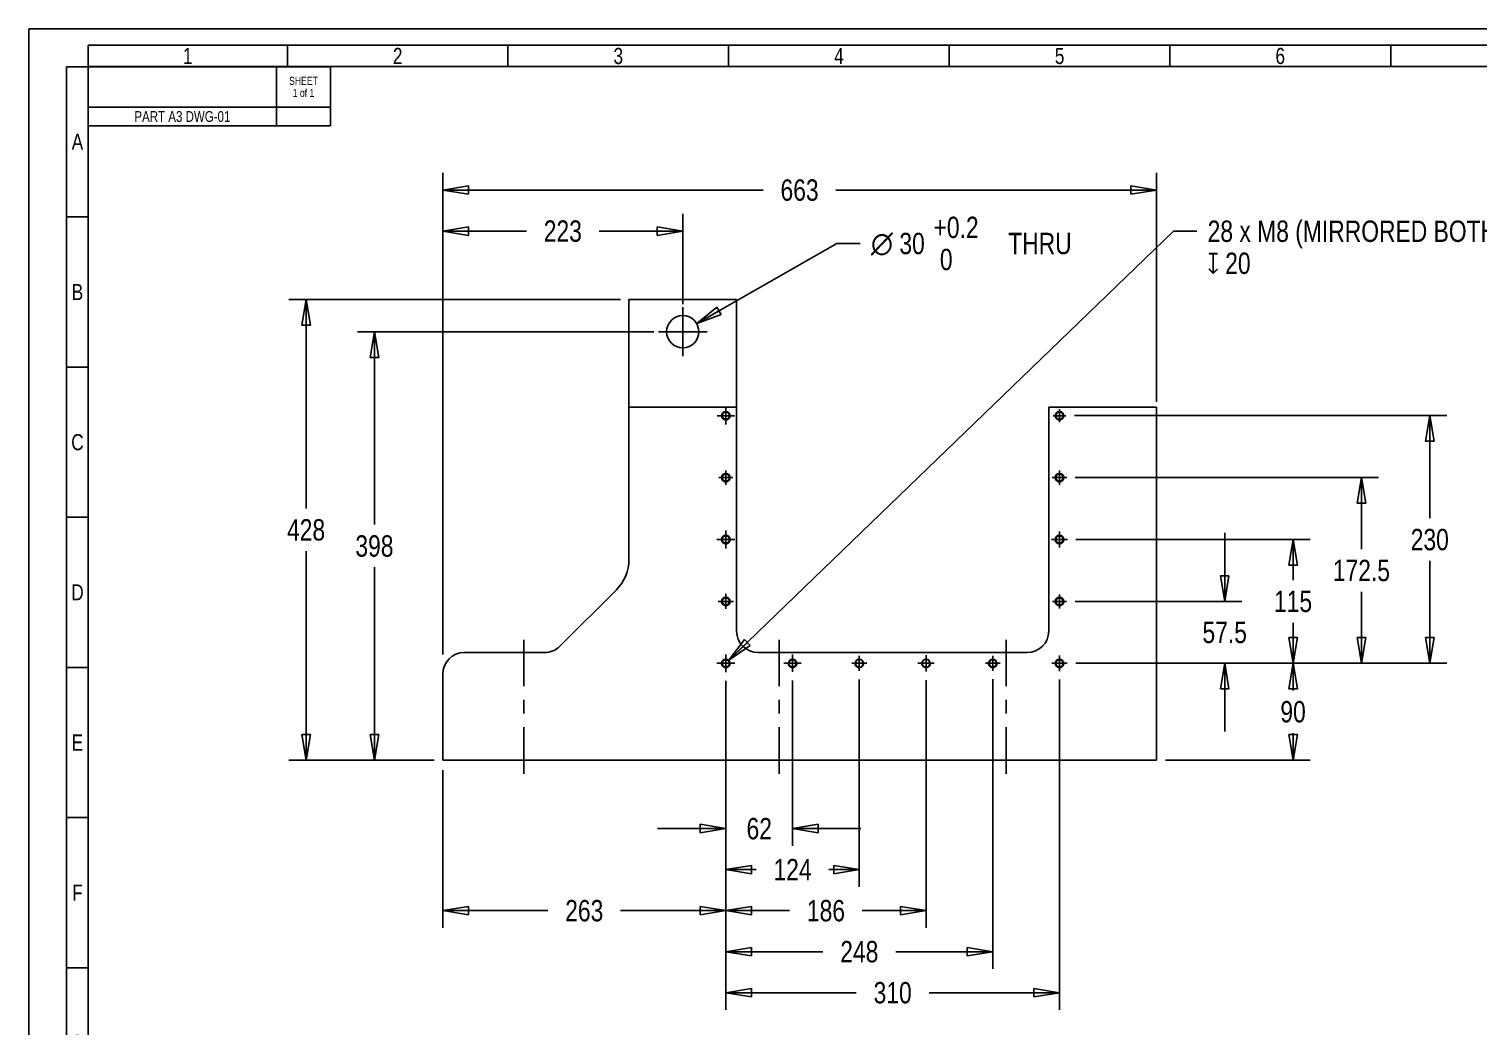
# Model space of a CAD drawing. Header units: inches. Extents: x 0 to 16.5, y 0 to 11.7.
# Drawn here: x 0 to 10.6, y 4.4 to 11.69 of the extents above; entities that cross this region are included whole.
import ezdxf

# ---------------------------------------------------------------- set-up
doc = ezdxf.new("R2010")
doc.units = ezdxf.units.IN
doc.header["$LTSCALE"] = 0.909449
doc.header["$MEASUREMENT"] = 0
doc.linetypes.add('CENTER', pattern=[0.6, 0.375, -0.075, 0.075, -0.075])
doc.linetypes.add('HIDDEN', pattern=[0.2, 0.1, -0.1])
doc.layers.get('0').update_dxf_attribs({"linetype": 'CONTINUOUS'})
for name, color, linetype in [('02___PRT_ALL_AXES', 7, 'CONTINUOUS'), ('DEFAULT_1', 7, 'CENTER'), ('DEFAULT_2', 8, 'HIDDEN')]:
    doc.layers.add(name, color=color, linetype=linetype)
doc.styles.get("Standard").update_dxf_attribs({"font": 'txt', "width": 0.8})
doc.styles.add('TEXTSTYLE_1', font='gdt', dxfattribs={"width": 0.8})
doc.dimstyles.new('DIMSTYLE_1', dxfattribs={"dimtxt": 0.15625, "dimasz": 0.1875, "dimexe": 0.125, "dimexo": 0.0625, "dimgap": 0.078125, "dimtad": 0, "dimtih": 1, "dimtoh": 1, "dimlfac": 5, "dimzin": 4, "dimdsep": 46, "dimtxsty": 'Standard', "dimblk": 'CLOSED', "dimblk1": 'CLOSED', "dimblk2": 'CLOSED', "dimcen": 0.09, "dimadec": 0, "dimazin": 0, "dimtp": 0.01, "dimtm": 0.01, "dimtfac": 1, "dimtofl": 0, "dimtmove": 0, "dimatfit": 3, "dimldrblk": 'CLOSED', "dimfxl": 1, "dimtolj": 1, "dimtzin": 4, "dimarcsym": 0})
doc.dimstyles.new('DIMSTYLE_2', dxfattribs={"dimtxt": 0.15625, "dimasz": 0.1875, "dimexe": 0.125, "dimexo": 0.0625, "dimgap": 0.09, "dimtad": 0, "dimtih": 1, "dimtoh": 1, "dimlfac": 5, "dimzin": 4, "dimdsep": 46, "dimtxsty": 'Standard', "dimblk": 'CLOSED', "dimblk1": 'CLOSED', "dimblk2": 'CLOSED', "dimcen": 0.09, "dimadec": 0, "dimazin": 0, "dimtp": 0.01, "dimtm": 0.01, "dimtfac": 1, "dimtofl": 0, "dimtmove": 0, "dimatfit": 2, "dimldrblk": 'CLOSED', "dimfxl": 1, "dimtolj": 1, "dimtzin": 4, "dimarcsym": 0})
doc.dimstyles.new('DIMSTYLE_3', dxfattribs={"dimtxt": 0.15625, "dimasz": 0.1875, "dimexe": 0.125, "dimexo": 0.0625, "dimgap": 0.09, "dimtad": 0, "dimtih": 1, "dimtoh": 1, "dimlfac": 5, "dimzin": 4, "dimdsep": 46, "dimtxsty": 'Standard', "dimblk": 'CLOSED', "dimblk1": 'CLOSED', "dimblk2": 'CLOSED', "dimcen": 0.09, "dimadec": 0, "dimazin": 0, "dimtol": 1, "dimtp": 0.2, "dimtfac": 1, "dimtofl": 0, "dimtmove": 0, "dimatfit": 2, "dimldrblk": 'CLOSED', "dimfxl": 1, "dimtolj": 1, "dimtzin": 4, "dimarcsym": 0})

# ---------------------------------------------------------------- blocks, each defined once
blk = doc.blocks.new('_CLOSED')
at = {"color": 0, "linetype": 'ByBlock'}
for p, q in [((0, 0), (-1, 0.167)), ((-1, 0.167), (-1, -0.167)), ((-1, -0.167), (0, 0)), ((-1, 0), (0, 0))]:
    blk.add_line(p, q, dxfattribs=at)
blk = doc.blocks.new('*D2')
at = {"color": 2, "linetype": 'Continuous', "transparency": 16777216}
for p, q in [((4.326, 9.715), (1.902, 9.715)), ((2.027, 9.715), (2.027, 8.186)), ((2.027, 6.345), (2.027, 7.874)), ((2.964, 6.345), (1.902, 6.345))]:
    blk.add_line(p, q, dxfattribs=at)
at = {"color": 2, "linetype": 'Continuous', "transparency": 16777216, "xscale": 0.1875, "yscale": 0.1875, "zscale": 0.1875}
for p, rotation in [((2.027, 9.715), 90), ((2.027, 6.345), 270)]:
    blk.add_blockref('_CLOSED', p, dxfattribs=dict(at, rotation=rotation))
at = {"color": 2, "linetype": 'Continuous', "transparency": 16777216, "insert": (2.027, 8.108), "char_height": 0.1562, "width": 0.375, "attachment_point": 2, "line_spacing_factor": 0.9}
blk.add_mtext('428', dxfattribs=at)
blk = doc.blocks.new('*D4')
at = {"color": 2, "linetype": 'Continuous', "transparency": 16777216}
for p, q in [((3.027, 8.038), (3.027, 10.64)), ((8.247, 8.967), (8.247, 10.64)), ((3.027, 10.515), (5.371, 10.515)), ((8.247, 10.515), (5.902, 10.515))]:
    blk.add_line(p, q, dxfattribs=at)
at = {"color": 2, "linetype": 'Continuous', "transparency": 16777216, "xscale": 0.1875, "yscale": 0.1875, "zscale": 0.1875, "rotation": 180}
blk.add_blockref('_CLOSED', (3.027, 10.515), dxfattribs=at)
at = {"color": 2, "linetype": 'Continuous', "transparency": 16777216, "xscale": 0.1875, "yscale": 0.1875, "zscale": 0.1875}
blk.add_blockref('_CLOSED', (8.247, 10.515), dxfattribs=at)
at = {"color": 2, "linetype": 'Continuous', "transparency": 16777216, "insert": (5.637, 10.593), "char_height": 0.1562, "width": 0.375, "attachment_point": 2, "line_spacing_factor": 0.9}
blk.add_mtext('663', dxfattribs=at)
blk = doc.blocks.new('*D5')
at = {"color": 2, "linetype": 'Continuous', "transparency": 16777216}
for p, q in [((5.097, 6.447), (5.097, 5.12)), ((3.027, 6.273), (3.027, 5.12)), ((3.027, 5.245), (3.796, 5.245)), ((5.097, 5.245), (4.328, 5.245))]:
    blk.add_line(p, q, dxfattribs=at)
at = {"color": 2, "linetype": 'Continuous', "transparency": 16777216, "xscale": 0.1875, "yscale": 0.1875, "zscale": 0.1875, "rotation": 180}
blk.add_blockref('_CLOSED', (3.027, 5.245), dxfattribs=at)
at = {"color": 2, "linetype": 'Continuous', "transparency": 16777216, "xscale": 0.1875, "yscale": 0.1875, "zscale": 0.1875}
blk.add_blockref('_CLOSED', (5.097, 5.245), dxfattribs=at)
at = {"color": 2, "linetype": 'Continuous', "transparency": 16777216, "insert": (4.062, 5.323), "char_height": 0.1562, "width": 0.375, "attachment_point": 2, "line_spacing_factor": 0.9}
blk.add_mtext('263', dxfattribs=at)
blk = doc.blocks.new('*D6')
at = {"color": 2, "linetype": 'Continuous', "transparency": 16777216}
for p, q in [((7.79, 7.054), (9.372, 7.054)), ((9.247, 7.054), (9.247, 6.856)), ((9.247, 6.345), (9.247, 6.543)), ((8.315, 6.345), (9.372, 6.345))]:
    blk.add_line(p, q, dxfattribs=at)
at = {"color": 2, "linetype": 'Continuous', "transparency": 16777216, "xscale": 0.1875, "yscale": 0.1875, "zscale": 0.1875}
for p, rotation in [((9.247, 7.054), 90), ((9.247, 6.345), 270)]:
    blk.add_blockref('_CLOSED', p, dxfattribs=dict(at, rotation=rotation))
at = {"color": 2, "linetype": 'Continuous', "transparency": 16777216, "insert": (9.247, 6.778), "char_height": 0.1562, "width": 0.25, "attachment_point": 2, "line_spacing_factor": 0.9}
blk.add_mtext('90', dxfattribs=at)
blk = doc.blocks.new('*D7')
at = {"color": 2, "linetype": 'Continuous', "transparency": 16777216}
for p, q in [((5.12, 7.076), (8.372, 10.214)), ((8.372, 10.214), (8.544, 10.214))]:
    blk.add_line(p, q, dxfattribs=at)
at = {"color": 2, "linetype": 'Continuous', "transparency": 16777216, "xscale": 0.1875, "yscale": 0.1875, "zscale": 0.1875, "rotation": 223.985499978}
blk.add_blockref('_CLOSED', (5.12, 7.076), dxfattribs=at)
at = {"color": 2, "linetype": 'Continuous', "transparency": 16777216, "insert": (8.622, 10.292), "char_height": 0.15625, "width": 3.625, "attachment_point": 1, "line_spacing_factor": 0.9}
blk.add_mtext('28 x M8 (MIRRORED BOTH SIDES)\\P\\Fgdt;{\\Fgdt;x}\\Ftxt; 20', dxfattribs=at)
blk = doc.blocks.new('*D13')
at = {"color": 2, "linetype": 'Continuous', "transparency": 16777216}
for p, q in [((4.885, 9.538), (5.909, 10.125)), ((5.909, 10.125), (6.081, 10.125))]:
    blk.add_line(p, q, dxfattribs=at)
at = {"color": 2, "linetype": 'Continuous', "transparency": 16777216, "xscale": 0.1875, "yscale": 0.1875, "zscale": 0.1875, "rotation": 209.8211797619}
blk.add_blockref('_CLOSED', (4.885, 9.538), dxfattribs=at)
at = {"color": 2, "linetype": 'Continuous', "transparency": 16777216, "width": 0.8}
for s, p in [('+0.2', (6.617, 10.164)), ('30', (6.367, 10.046)), (' THRU', (7.117, 10.046)), (' 0', (6.617, 9.929))]:
    blk.add_text(s, height=0.1562, dxfattribs=at).set_placement(p)
at = {"color": 2, "linetype": 'Continuous', "transparency": 16777216, "style": 'TEXTSTYLE_1'}
blk.add_text('n', height=0.156, dxfattribs=at).set_placement((6.159, 10.046))
blk = doc.blocks.new('*D14')
at = {"color": 2, "linetype": 'Continuous', "transparency": 16777216}
for p, q in [((8.747, 7.507), (8.747, 8.007)), ((7.652, 7.507), (8.872, 7.507)), ((7.657, 7.054), (8.872, 7.054)), ((8.747, 7.054), (8.747, 6.554))]:
    blk.add_line(p, q, dxfattribs=at)
at = {"color": 2, "linetype": 'Continuous', "transparency": 16777216, "xscale": 0.1875, "yscale": 0.1875, "zscale": 0.1875}
for p, rotation in [((8.747, 7.507), 270), ((8.747, 7.054), 90)]:
    blk.add_blockref('_CLOSED', p, dxfattribs=dict(at, rotation=rotation))
at = {"color": 2, "linetype": 'Continuous', "transparency": 16777216, "insert": (8.747, 7.358), "char_height": 0.1562, "width": 0.5, "attachment_point": 2, "line_spacing_factor": 0.9}
blk.add_mtext('57.5', dxfattribs=at)
blk = doc.blocks.new('*D15')
at = {"color": 2, "linetype": 'Continuous', "transparency": 16777216}
for p, q in [((7.659, 7.959), (9.372, 7.959)), ((9.247, 7.959), (9.247, 7.663)), ((9.247, 7.054), (9.247, 7.35)), ((7.657, 7.054), (9.372, 7.054))]:
    blk.add_line(p, q, dxfattribs=at)
at = {"color": 2, "linetype": 'Continuous', "transparency": 16777216, "xscale": 0.1875, "yscale": 0.1875, "zscale": 0.1875}
for p, rotation in [((9.247, 7.959), 90), ((9.247, 7.054), 270)]:
    blk.add_blockref('_CLOSED', p, dxfattribs=dict(at, rotation=rotation))
at = {"color": 2, "linetype": 'Continuous', "transparency": 16777216, "insert": (9.247, 7.585), "char_height": 0.1562, "width": 0.375, "attachment_point": 2, "line_spacing_factor": 0.9}
blk.add_mtext('115', dxfattribs=at)
blk = doc.blocks.new('*D16')
at = {"color": 2, "linetype": 'Continuous', "transparency": 16777216}
for p, q in [((7.653, 8.412), (9.872, 8.412)), ((9.747, 8.412), (9.747, 7.889)), ((9.747, 7.054), (9.747, 7.577)), ((7.657, 7.054), (9.872, 7.054))]:
    blk.add_line(p, q, dxfattribs=at)
at = {"color": 2, "linetype": 'Continuous', "transparency": 16777216, "xscale": 0.1875, "yscale": 0.1875, "zscale": 0.1875}
for p, rotation in [((9.747, 8.412), 90), ((9.747, 7.054), 270)]:
    blk.add_blockref('_CLOSED', p, dxfattribs=dict(at, rotation=rotation))
at = {"color": 2, "linetype": 'Continuous', "transparency": 16777216, "insert": (9.747, 7.811), "char_height": 0.1562, "width": 0.625, "attachment_point": 2, "line_spacing_factor": 0.9}
blk.add_mtext('172.5', dxfattribs=at)
blk = doc.blocks.new('*D17')
at = {"color": 2, "linetype": 'Continuous', "transparency": 16777216}
for p, q in [((7.647, 8.865), (10.372, 8.865)), ((10.247, 8.865), (10.247, 8.116)), ((10.247, 7.054), (10.247, 7.803)), ((7.657, 7.054), (10.372, 7.054))]:
    blk.add_line(p, q, dxfattribs=at)
at = {"color": 2, "linetype": 'Continuous', "transparency": 16777216, "xscale": 0.1875, "yscale": 0.1875, "zscale": 0.1875}
for p, rotation in [((10.247, 8.865), 90), ((10.247, 7.054), 270)]:
    blk.add_blockref('_CLOSED', p, dxfattribs=dict(at, rotation=rotation))
at = {"color": 2, "linetype": 'Continuous', "transparency": 16777216, "insert": (10.247, 8.037), "char_height": 0.1562, "width": 0.375, "attachment_point": 2, "line_spacing_factor": 0.9}
blk.add_mtext('230', dxfattribs=at)
blk = doc.blocks.new('*D18')
at = {"color": 2, "linetype": 'Continuous', "transparency": 16777216}
for p, q in [((5.097, 6.926), (5.097, 5.72)), ((5.586, 6.928), (5.586, 5.72)), ((5.097, 5.845), (4.597, 5.845)), ((5.586, 5.845), (6.086, 5.845))]:
    blk.add_line(p, q, dxfattribs=at)
at = {"color": 2, "linetype": 'Continuous', "transparency": 16777216, "xscale": 0.1875, "yscale": 0.1875, "zscale": 0.1875}
blk.add_blockref('_CLOSED', (5.097, 5.845), dxfattribs=at)
at = {"color": 2, "linetype": 'Continuous', "transparency": 16777216, "xscale": 0.1875, "yscale": 0.1875, "zscale": 0.1875, "rotation": 180}
blk.add_blockref('_CLOSED', (5.586, 5.845), dxfattribs=at)
at = {"color": 2, "linetype": 'Continuous', "transparency": 16777216, "insert": (5.342, 5.923), "char_height": 0.1562, "width": 0.25, "attachment_point": 2, "line_spacing_factor": 0.9}
blk.add_mtext('62', dxfattribs=at)
blk = doc.blocks.new('*D19')
at = {"color": 2, "linetype": 'Continuous', "transparency": 16777216}
for p, q in [((5.097, 6.926), (5.097, 5.42)), ((6.074, 6.936), (6.074, 5.42)), ((5.097, 5.545), (5.32, 5.545)), ((6.074, 5.545), (5.851, 5.545))]:
    blk.add_line(p, q, dxfattribs=at)
at = {"color": 2, "linetype": 'Continuous', "transparency": 16777216, "xscale": 0.1875, "yscale": 0.1875, "zscale": 0.1875, "rotation": 180}
blk.add_blockref('_CLOSED', (5.097, 5.545), dxfattribs=at)
at = {"color": 2, "linetype": 'Continuous', "transparency": 16777216, "xscale": 0.1875, "yscale": 0.1875, "zscale": 0.1875}
blk.add_blockref('_CLOSED', (6.074, 5.545), dxfattribs=at)
at = {"color": 2, "linetype": 'Continuous', "transparency": 16777216, "insert": (5.586, 5.623), "char_height": 0.1562, "width": 0.375, "attachment_point": 2, "line_spacing_factor": 0.9}
blk.add_mtext('124', dxfattribs=at)
blk = doc.blocks.new('*D20')
at = {"color": 2, "linetype": 'Continuous', "transparency": 16777216}
for p, q in [((5.097, 6.926), (5.097, 5.12)), ((6.562, 6.931), (6.562, 5.12)), ((5.097, 5.245), (5.564, 5.245)), ((6.562, 5.245), (6.095, 5.245))]:
    blk.add_line(p, q, dxfattribs=at)
at = {"color": 2, "linetype": 'Continuous', "transparency": 16777216, "xscale": 0.1875, "yscale": 0.1875, "zscale": 0.1875, "rotation": 180}
blk.add_blockref('_CLOSED', (5.097, 5.245), dxfattribs=at)
at = {"color": 2, "linetype": 'Continuous', "transparency": 16777216, "xscale": 0.1875, "yscale": 0.1875, "zscale": 0.1875}
blk.add_blockref('_CLOSED', (6.562, 5.245), dxfattribs=at)
at = {"color": 2, "linetype": 'Continuous', "transparency": 16777216, "insert": (5.83, 5.323), "char_height": 0.1562, "width": 0.375, "attachment_point": 2, "line_spacing_factor": 0.9}
blk.add_mtext('186', dxfattribs=at)
blk = doc.blocks.new('*D21')
at = {"color": 2, "linetype": 'Continuous', "transparency": 16777216}
for p, q in [((5.097, 6.926), (5.097, 4.82)), ((7.05, 6.938), (7.05, 4.82)), ((5.097, 4.945), (5.808, 4.945)), ((7.05, 4.945), (6.34, 4.945))]:
    blk.add_line(p, q, dxfattribs=at)
at = {"color": 2, "linetype": 'Continuous', "transparency": 16777216, "xscale": 0.1875, "yscale": 0.1875, "zscale": 0.1875, "rotation": 180}
blk.add_blockref('_CLOSED', (5.097, 4.945), dxfattribs=at)
at = {"color": 2, "linetype": 'Continuous', "transparency": 16777216, "xscale": 0.1875, "yscale": 0.1875, "zscale": 0.1875}
blk.add_blockref('_CLOSED', (7.05, 4.945), dxfattribs=at)
at = {"color": 2, "linetype": 'Continuous', "transparency": 16777216, "insert": (6.074, 5.023), "char_height": 0.1562, "width": 0.375, "attachment_point": 2, "line_spacing_factor": 0.9}
blk.add_mtext('248', dxfattribs=at)
blk = doc.blocks.new('*D22')
at = {"color": 2, "linetype": 'Continuous', "transparency": 16777216}
for p, q in [((5.097, 6.926), (5.097, 4.52)), ((7.538, 6.935), (7.538, 4.52)), ((5.097, 4.645), (6.052, 4.645)), ((7.538, 4.645), (6.584, 4.645))]:
    blk.add_line(p, q, dxfattribs=at)
at = {"color": 2, "linetype": 'Continuous', "transparency": 16777216, "xscale": 0.1875, "yscale": 0.1875, "zscale": 0.1875, "rotation": 180}
blk.add_blockref('_CLOSED', (5.097, 4.645), dxfattribs=at)
at = {"color": 2, "linetype": 'Continuous', "transparency": 16777216, "xscale": 0.1875, "yscale": 0.1875, "zscale": 0.1875}
blk.add_blockref('_CLOSED', (7.538, 4.645), dxfattribs=at)
at = {"color": 2, "linetype": 'Continuous', "transparency": 16777216, "insert": (6.318, 4.723), "char_height": 0.1562, "width": 0.375, "attachment_point": 2, "line_spacing_factor": 0.9}
blk.add_mtext('310', dxfattribs=at)
blk = doc.blocks.new('*D26')
at = {"color": 2, "linetype": 'Continuous', "transparency": 16777216}
for p, q in [((3.027, 7.118), (3.027, 10.34)), ((4.783, 9.68), (4.783, 10.34)), ((3.027, 10.215), (3.639, 10.215)), ((4.783, 10.215), (4.17, 10.215))]:
    blk.add_line(p, q, dxfattribs=at)
at = {"color": 2, "linetype": 'Continuous', "transparency": 16777216, "xscale": 0.1875, "yscale": 0.1875, "zscale": 0.1875, "rotation": 180}
blk.add_blockref('_CLOSED', (3.027, 10.215), dxfattribs=at)
at = {"color": 2, "linetype": 'Continuous', "transparency": 16777216, "xscale": 0.1875, "yscale": 0.1875, "zscale": 0.1875}
blk.add_blockref('_CLOSED', (4.783, 10.215), dxfattribs=at)
at = {"color": 2, "linetype": 'Continuous', "transparency": 16777216, "insert": (3.905, 10.293), "char_height": 0.1562, "width": 0.375, "attachment_point": 2, "line_spacing_factor": 0.9}
blk.add_mtext('223', dxfattribs=at)
blk = doc.blocks.new('*D27')
at = {"color": 2, "linetype": 'Continuous', "transparency": 16777216}
for p, q in [((4.572, 9.479), (2.402, 9.479)), ((2.527, 9.479), (2.527, 8.068)), ((2.527, 6.345), (2.527, 7.756)), ((2.964, 6.345), (2.402, 6.345))]:
    blk.add_line(p, q, dxfattribs=at)
at = {"color": 2, "linetype": 'Continuous', "transparency": 16777216, "xscale": 0.1875, "yscale": 0.1875, "zscale": 0.1875}
for p, rotation in [((2.527, 9.479), 90), ((2.527, 6.345), 270)]:
    blk.add_blockref('_CLOSED', p, dxfattribs=dict(at, rotation=rotation))
at = {"color": 2, "linetype": 'Continuous', "transparency": 16777216, "insert": (2.527, 7.99), "char_height": 0.1562, "width": 0.375, "attachment_point": 2, "line_spacing_factor": 0.9}
blk.add_mtext('398', dxfattribs=at)
blk = doc.blocks.new('*T28')
at = {"color": 2, "linetype": 'Continuous'}
for p, q in [((0, 0), (15.827, 0)), ((0, 0), (0, -0.157)), ((1.457, 0), (1.457, -0.157)), ((3.071, 0), (3.071, -0.157)), ((4.685, 0), (4.685, -0.157)), ((6.299, 0), (6.299, -0.157)), ((7.913, 0), (7.913, -0.157)), ((9.528, 0), (9.528, -0.157)), ((11.142, 0), (11.142, -0.157)), ((12.756, 0), (12.756, -0.157)), ((14.37, 0), (14.37, -0.157)), ((15.827, 0), (15.827, -0.157)), ((0, -0.157), (15.827, -0.157))]:
    blk.add_line(p, q, dxfattribs=at)
at = {"color": 2, "linetype": 'Continuous', "attachment_point": 2, "line_spacing_factor": 0.9}
for s, insert, char_height, width in [('1', (0.728, -0.02), 0.118, 0.18898), ('2', (2.264, -0.02), 0.118, 0.18898), ('3 ', (3.878, -0.02), 0.1181, 0.37795), ('4', (5.492, -0.02), 0.118, 0.18898), ('5', (7.106, -0.02), 0.118, 0.18898), ('6', (8.72, -0.02), 0.118, 0.18898), ('7', (10.335, -0.02), 0.118, 0.18898), ('8', (11.949, -0.02), 0.118, 0.18898), ('9', (13.563, -0.02), 0.118, 0.18898), ('10', (15.098, -0.02), 0.1181, 0.37795)]:
    blk.add_mtext(s, dxfattribs=dict(at, insert=insert, char_height=char_height, width=width))
blk = doc.blocks.new('*T30')
at = {"color": 2, "linetype": 'Continuous'}
for p, q in [((0, 0), (0.157, 0)), ((0, 0), (0, -10.984)), ((0.157, 0), (0.157, -10.984)), ((0, -1.098), (0.157, -1.098)), ((0, -2.197), (0.157, -2.197)), ((0, -3.295), (0.157, -3.295)), ((0, -4.394), (0.157, -4.394)), ((0, -5.492), (0.157, -5.492)), ((0, -6.591), (0.157, -6.591)), ((0, -7.689), (0.157, -7.689)), ((0, -8.787), (0.157, -8.787)), ((0, -9.886), (0.157, -9.886)), ((0, -10.984), (0.157, -10.984))]:
    blk.add_line(p, q, dxfattribs=at)
at = {"color": 2, "linetype": 'Continuous', "char_height": 0.118, "width": 0.18898, "attachment_point": 2, "line_spacing_factor": 0.9}
for s, insert in [('A', (0.079, -0.49)), ('B', (0.079, -1.589)), ('C', (0.079, -2.687)), ('D', (0.079, -3.785)), ('E', (0.079, -4.884)), ('F', (0.079, -5.982)), ('G', (0.079, -7.081)), ('H', (0.079, -8.179)), ('J', (0.079, -9.278)), ('K', (0.079, -10.376))]:
    blk.add_mtext(s, dxfattribs=dict(at, insert=insert))
blk = doc.blocks.new('*T32')
at = {"color": 2, "linetype": 'Continuous'}
for p, q in [((0, 0), (1.772, 0)), ((0, 0), (0, -0.433)), ((1.378, 0), (1.378, -0.433)), ((1.772, 0), (1.772, -0.433)), ((0, -0.295), (1.772, -0.295)), ((0, -0.433), (1.772, -0.433))]:
    blk.add_line(p, q, dxfattribs=at)
at = {"color": 2, "linetype": 'Continuous', "attachment_point": 2, "line_spacing_factor": 0.9}
for s, insert, char_height, width in [('SHEET\\P1 of 1', (1.575, -0.074), 0.0591, 0.56693), ('PART A3 DWG-01', (0.689, -0.325), 0.07874, 1.76378)]:
    blk.add_mtext(s, dxfattribs=dict(at, insert=insert, char_height=char_height, width=width))
blk = doc.blocks.new('*T34')
at = {"color": 2, "linetype": 'Continuous'}
for p, q in [((0, 0), (15.827, 0)), ((0, 0), (0, -0.157)), ((1.457, 0), (1.457, -0.157)), ((3.071, 0), (3.071, -0.157)), ((4.685, 0), (4.685, -0.157)), ((6.299, 0), (6.299, -0.157)), ((7.913, 0), (7.913, -0.157)), ((9.528, 0), (9.528, -0.157)), ((11.142, 0), (11.142, -0.157)), ((12.756, 0), (12.756, -0.157)), ((14.37, 0), (14.37, -0.157)), ((15.827, 0), (15.827, -0.157)), ((0, -0.157), (15.827, -0.157))]:
    blk.add_line(p, q, dxfattribs=at)
at = {"color": 2, "linetype": 'Continuous', "attachment_point": 2, "line_spacing_factor": 0.9}
for s, insert, char_height, width in [('1', (0.728, -0.02), 0.118, 0.18898), ('2', (2.264, -0.02), 0.118, 0.18898), ('3 ', (3.878, -0.02), 0.1181, 0.37795), ('4', (5.492, -0.02), 0.118, 0.18898), ('5', (7.106, -0.02), 0.118, 0.18898), ('6', (8.72, -0.02), 0.118, 0.18898), ('7', (10.335, -0.02), 0.118, 0.18898), ('8', (11.949, -0.02), 0.118, 0.18898), ('9', (13.563, -0.02), 0.118, 0.18898), ('10', (15.098, -0.02), 0.1181, 0.37795)]:
    blk.add_mtext(s, dxfattribs=dict(at, insert=insert, char_height=char_height, width=width))
blk = doc.blocks.new('*T36')
at = {"color": 2, "linetype": 'Continuous'}
for p, q in [((0, 0), (0.157, 0)), ((0, 0), (0, -10.984)), ((0.157, 0), (0.157, -10.984)), ((0, -1.098), (0.157, -1.098)), ((0, -2.197), (0.157, -2.197)), ((0, -3.295), (0.157, -3.295)), ((0, -4.394), (0.157, -4.394)), ((0, -5.492), (0.157, -5.492)), ((0, -6.591), (0.157, -6.591)), ((0, -7.689), (0.157, -7.689)), ((0, -8.787), (0.157, -8.787)), ((0, -9.886), (0.157, -9.886)), ((0, -10.984), (0.157, -10.984))]:
    blk.add_line(p, q, dxfattribs=at)
at = {"color": 2, "linetype": 'Continuous', "char_height": 0.118, "width": 0.18898, "attachment_point": 2, "line_spacing_factor": 0.9}
for s, insert in [('A', (0.079, -0.49)), ('B', (0.079, -1.589)), ('C', (0.079, -2.687)), ('D', (0.079, -3.785)), ('E', (0.079, -4.884)), ('F', (0.079, -5.982)), ('G', (0.079, -7.081)), ('H', (0.079, -8.179)), ('J', (0.079, -9.278)), ('K', (0.079, -10.376))]:
    blk.add_mtext(s, dxfattribs=dict(at, insert=insert))
blk = doc.blocks.new('*T38')
at = {"color": 2, "linetype": 'Continuous'}
for p, q in [((0, 0), (1.772, 0)), ((0, 0), (0, -0.433)), ((1.378, 0), (1.378, -0.433)), ((1.772, 0), (1.772, -0.433)), ((0, -0.295), (1.772, -0.295)), ((0, -0.433), (1.772, -0.433))]:
    blk.add_line(p, q, dxfattribs=at)
at = {"color": 2, "linetype": 'Continuous', "attachment_point": 2, "line_spacing_factor": 0.9}
for s, insert, char_height, width in [('SHEET\\P1 of 1', (1.575, -0.074), 0.0591, 0.56693), ('PART A3 DWG-01', (0.689, -0.325), 0.07874, 1.76378)]:
    blk.add_mtext(s, dxfattribs=dict(at, insert=insert, char_height=char_height, width=width))

msp = doc.modelspace()

# ---------------------------------------------------------------- linework, layer by layer
at = {"color": 7, "linetype": 'Continuous'}
for p, q in [((0, 0), (0, 11.6929)), ((0, 11.6929), (16.5354, 11.6929)), ((4.3888, 9.7153), (4.3888, 7.8142)), ((5.1762, 9.7153), (4.3888, 9.7153)), ((5.1762, 7.2901), (5.1762, 9.7153)), ((5.1762, 8.9279), (4.3888, 8.9279)), ((8.2471, 8.9279), (7.4597, 8.9279)), ((7.4597, 8.9279), (7.4597, 7.2901)), ((8.2471, 6.3452), (8.2471, 8.9279)), ((4.2966, 7.5915), (3.8838, 7.1787)), ((3.7724, 7.1326), (3.1841, 7.1326)), ((7.3022, 7.1326), (5.3337, 7.1326)), ((3.0266, 6.9751), (3.0266, 6.3452)), ((3.0266, 6.3452), (8.2471, 6.3452))]:
    msp.add_line(p, q, dxfattribs=at)
for centre, radius in [((4.7825, 9.479), 0.1181), ((5.0975, 8.8649), 0.0307), ((5.0975, 8.8649), 0.0268), ((7.5384, 8.8649), 0.0307), ((7.5384, 8.8649), 0.0268), ((5.0975, 8.4121), 0.0307), ((5.0975, 8.4121), 0.0268), ((7.5384, 8.4121), 0.0307), ((7.5384, 8.4121), 0.0268), ((5.0975, 7.9594), 0.0307), ((5.0975, 7.9594), 0.0268), ((7.5384, 7.9594), 0.0307), ((7.5384, 7.9594), 0.0268), ((5.0975, 7.5066), 0.0307), ((5.0975, 7.5066), 0.0268), ((7.5384, 7.5066), 0.0307), ((7.5384, 7.5066), 0.0268), ((5.0975, 7.0539), 0.0307), ((5.0975, 7.0539), 0.0268), ((5.5857, 7.0539), 0.0307), ((5.5857, 7.0539), 0.0268), ((6.0739, 7.0539), 0.0307), ((6.0739, 7.0539), 0.0268), ((6.5621, 7.0539), 0.0307), ((6.5621, 7.0539), 0.0268), ((7.0503, 7.0539), 0.0307), ((7.0503, 7.0539), 0.0268), ((7.5384, 7.0539), 0.0307), ((7.5384, 7.0539), 0.0268)]:
    msp.add_circle(centre, radius, dxfattribs=at)
for centre, radius, start, end in [((4.0739, 7.8142), 0.315, 315, 360), ((5.3337, 7.2901), 0.1575, 180, 270), ((7.3022, 7.2901), 0.1575, 270, 360), ((3.1841, 6.9751), 0.1575, 90, 180), ((3.7724, 7.2901), 0.1575, 270, 315)]:
    msp.add_arc(centre, radius, start, end, dxfattribs=at)
at = {"layer": '02___PRT_ALL_AXES', "color": 7, "linetype": 'CENTER'}
for p, q in [((4.7825, 9.479), (4.7825, 9.6577)), ((4.7825, 9.479), (4.6039, 9.479)), ((4.7825, 9.479), (4.7825, 9.3004)), ((4.7825, 9.479), (4.9611, 9.479)), ((5.0975, 8.8649), (5.0975, 8.9288)), ((5.0975, 8.8649), (5.0336, 8.8649)), ((5.0975, 8.8649), (5.0975, 8.801)), ((5.0975, 8.8649), (5.1614, 8.8649)), ((5.0975, 8.4121), (5.0457, 8.4121)), ((5.0975, 8.4121), (5.0975, 8.464)), ((5.0975, 8.4121), (5.0975, 8.3603)), ((5.0975, 8.4121), (5.1493, 8.4121)), ((5.0975, 7.9594), (5.0327, 7.9594)), ((5.0975, 7.9594), (5.0975, 8.0242)), ((5.0975, 7.9594), (5.0975, 7.8945)), ((5.0975, 7.9594), (5.1623, 7.9594)), ((5.0975, 7.5066), (5.0975, 7.5619)), ((5.0975, 7.5066), (5.0422, 7.5066)), ((5.0975, 7.5066), (5.0975, 7.4513)), ((5.0975, 7.5066), (5.1528, 7.5066)), ((3.6211, 6.2452), (3.6211, 7.2247)), ((5.4873, 6.2452), (5.4873, 7.2247)), ((7.1487, 6.2452), (7.1487, 7.2247)), ((5.0975, 7.0539), (5.0975, 7.119)), ((5.5857, 7.0539), (5.5857, 7.1173)), ((6.0739, 7.0539), (6.0739, 7.1092)), ((6.5621, 7.0539), (6.5621, 7.1138)), ((7.0503, 7.0539), (7.0503, 7.1077)), ((5.0975, 7.0539), (5.0324, 7.0539)), ((5.0975, 7.0539), (5.1626, 7.0539)), ((5.0975, 7.0539), (5.0975, 6.9887)), ((5.5857, 7.0539), (5.5223, 7.0539)), ((5.5857, 7.0539), (5.6491, 7.0539)), ((5.5857, 7.0539), (5.5857, 6.9904)), ((6.0739, 7.0539), (6.0186, 7.0539)), ((6.0739, 7.0539), (6.1292, 7.0539)), ((6.0739, 7.0539), (6.0739, 6.9985)), ((6.5621, 7.0539), (6.5021, 7.0539)), ((6.5621, 7.0539), (6.622, 7.0539)), ((6.5621, 7.0539), (6.5621, 6.9939)), ((7.0503, 7.0539), (6.9964, 7.0539)), ((7.0503, 7.0539), (7.1041, 7.0539)), ((7.0503, 7.0539), (7.0503, 7))]:
    msp.add_line(p, q, dxfattribs=at)
at = {"layer": 'DEFAULT_1', "color": 7, "linetype": 'CENTER'}
for p, q in [((7.5384, 8.8649), (7.5384, 8.9114)), ((7.5384, 8.8649), (7.4919, 8.8649)), ((7.5384, 8.8649), (7.585, 8.8649)), ((7.5384, 8.8649), (7.5384, 8.8184)), ((7.5384, 8.4121), (7.4859, 8.4121)), ((7.5384, 8.4121), (7.5384, 8.4647)), ((7.5384, 8.4121), (7.591, 8.4121)), ((7.5384, 8.4121), (7.5384, 8.3596)), ((7.5384, 7.9594), (7.4808, 7.9594)), ((7.5384, 7.9594), (7.5384, 8.0171)), ((7.5384, 7.9594), (7.5961, 7.9594)), ((7.5384, 7.9594), (7.5384, 7.9017)), ((7.5384, 7.5066), (7.5384, 7.5577)), ((7.5384, 7.5066), (7.4874, 7.5066)), ((7.5384, 7.5066), (7.5895, 7.5066)), ((7.5384, 7.5066), (7.5384, 7.4555)), ((7.5384, 7.0539), (7.5384, 7.1101)), ((7.5384, 7.0539), (7.4822, 7.0539)), ((7.5384, 7.0539), (7.5946, 7.0539)), ((7.5384, 7.0539), (7.5384, 6.9976))]:
    msp.add_line(p, q, dxfattribs=at)
at = {"layer": 'DEFAULT_2', "color": 8, "linetype": 'HIDDEN'}
for centre in [(5.0975, 8.8649), (7.5384, 8.8649), (5.0975, 8.4121), (7.5384, 8.4121), (5.0975, 7.9594), (7.5384, 7.9594), (5.0975, 7.5066), (7.5384, 7.5066), (5.0975, 7.0539), (5.5857, 7.0539), (6.0739, 7.0539), (6.5621, 7.0539), (7.0503, 7.0539), (7.5384, 7.0539)]:
    msp.add_circle(centre, 0.0315, dxfattribs=at)

# ---------------------------------------------------------------- block references
for name, p in [('*T28', (0.4331, 11.5748)), ('*T34', (0.4331, 11.5748)), ('*T30', (0.2756, 11.4173)), ('*T36', (0.2756, 11.4173)), ('*T32', (0.4331, 11.4173)), ('*T38', (0.4331, 11.4173))]:
    msp.add_blockref(name, p)

# ---------------------------------------------------------------- dimensions: what is measured, and where the dimension line sits
at = {"color": 2, "linetype": 'Continuous'}
for base, p1, p2, angle, picture, middle in [((3.0266, 10.5153), (8.2471, 8.9045), (3.0266, 7.9754), 180, '*D4', (5.6408, 10.5153)), ((2.0266, 6.3452), (4.3888, 9.7153), (3.0266, 6.3452), 270, '*D2', (2.0305, 8.0302)), ((2.5266, 9.479), (3.0266, 6.3452), (4.6344, 9.479), 90, '*D27', (2.5305, 7.9121)), ((10.2471, 8.86488), (7.59465, 7.05385), (7.58495, 8.86488), 90, '*D17', (10.2471, 7.95936)), ((9.7471, 8.4121), (7.5946, 7.0539), (7.591, 8.4121), 90, '*D16', (9.7666, 7.733)), ((8.7471, 7.5066), (7.5946, 7.0539), (7.5895, 7.5066), 90, '*D14', (8.751, 7.2802)), ((9.2471, 7.9594), (7.5946, 7.0539), (7.5961, 7.9594), 90, '*D15', (9.2666, 7.5066)), ((9.2471, 7.0539), (8.2525, 6.3452), (7.7272, 7.0539), 90, '*D6', (9.2471, 6.6995))]:
    dim = msp.add_linear_dim(base=base, p1=p1, p2=p2, angle=angle, dimstyle='DIMSTYLE_1', dxfattribs=at)
    dim.commit()
    dim.dimension.update_dxf_attribs({"geometry": picture, "text_midpoint": middle, "dimtype": 160})
for base, p1, p2, picture, middle in [((4.7825, 10.2153), (3.0266, 7.0551), (4.7825, 9.6172), '*D26', (3.9085, 10.2153)), ((7.0503, 4.9452), (5.0975, 6.9887), (7.0503, 7), '*D21', (6.0778, 4.9452)), ((6.0739, 5.5452), (5.0975, 6.9887), (6.0739, 6.9985), '*D19', (5.6052, 5.5452)), ((7.5384, 4.6452), (5.0975, 6.9887), (7.5384, 6.9976), '*D22', (6.318, 4.6452)), ((5.5857, 5.8452), (5.0975, 6.9887), (5.5857, 6.9904), '*D18', (5.3416, 5.8452)), ((6.5621, 5.2452), (5.0975, 6.9887), (6.5621, 6.9939), '*D20', (5.8454, 5.2452)), ((5.0975, 5.2452), (3.0266, 6.3351), (5.0975, 6.5097), '*D5', (4.066, 5.2452))]:
    dim = msp.add_linear_dim(base=base, p1=p1, p2=p2, dimstyle='DIMSTYLE_1', dxfattribs=at)
    dim.commit()
    dim.dimension.update_dxf_attribs({"geometry": picture, "text_midpoint": middle, "dimtype": 160})
for p1, p2, text, dimstyle, picture, middle in [((4.885, 9.5378), (4.6801, 9.4203), '%%c<> THRU', 'DIMSTYLE_3', '*D13', (6.9504, 10.1246)), ((5.12016, 7.07573), (5.07484, 7.03198), '28 x M<> (MIRRORED BOTH SIDES)\\P{\\Fgdt;x} 20', 'DIMSTYLE_2', '*D7', (10.43418, 10.09691))]:
    dim = msp.add_diameter_dim_2p(p1=p1, p2=p2, text=text, dimstyle=dimstyle, override={"dimpost": '<>'}, dxfattribs=at)
    dim.commit()
    dim.dimension.update_dxf_attribs({"geometry": picture, "text_midpoint": middle, "dimtype": 163})

doc.saveas('drawing.dxf')
